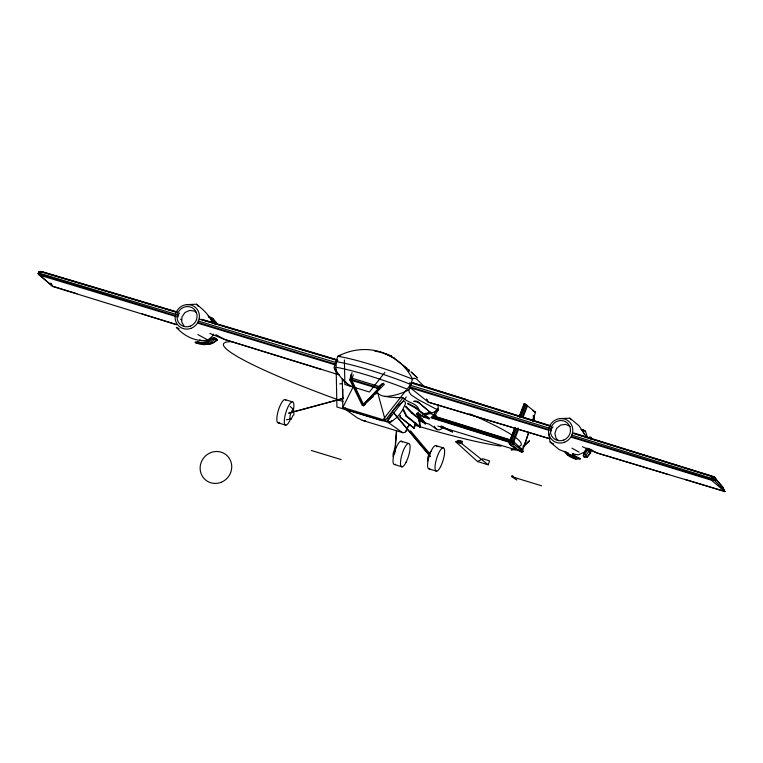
<?xml version="1.0" encoding="UTF-8"?>
<svg xmlns="http://www.w3.org/2000/svg" width="763" height="763" viewBox="0 0 763 763"><rect width="100%" height="100%" fill="white"/><g stroke="black" fill="none" stroke-linecap="round" stroke-linejoin="round"><path stroke-width="1.14" d="M534.291 420.251L534.329 415.873L533.175 415.52M293.889 414.958L293.927 413.069M393.079 456.617L393.145 453.489L394.719 448.825L395.844 447.566M427.623 460.976L427.681 457.838L429.264 453.174L430.942 451.286M434.271 416.808L438.391 409.321L437.867 404.562M417.227 401.348L430.857 412.85L417.227 401.348L414.795 400.918M417.008 413.308L416.96 413.899L423.913 417.132L429.111 418.897L429.369 418.362L415.701 407.452L407.881 403.293M422.597 414.061L424.848 414.118L424.886 413.536L430.895 412.268M394.605 453.909L396.445 430.494M395.024 451.639L396.674 430.561M523.237 451.601L513.098 443.465L510.418 444.705C510.189 444.018 507.166 441.1 509.293 441.252L509.57 441.806C509.264 447.7 518.964 448.406 521.682 452.43L523.237 451.601L522.483 450.065L521.472 450.046L522.226 447.795M522.808 446.136L523.971 446.489L528.778 432.278L522.722 450.141L512.536 440.623L510.313 439.974L508.807 440.652L508.53 441.548L431.686 417.466M217.131 339.964L212.82 343.236L203.912 344.657L202.672 343.55L202.453 342.434L207.555 341.214L211.971 338.305L214.336 337.713L216.177 338.486L217.159 340.012C211.389 344.914 201.69 346.154 195.214 342.282L197.274 341.805L204.532 343.121M177.293 312L41.46 271.437L40.391 271.59L39.38 273.164L39.342 275.09L52.733 286.44L176.549 324.666M179.62 313.107L178.151 314.985L178.084 317.103M336.655 361.061L335.539 364.123L197.884 322.453M549.408 438.63L428.472 402.263L410.389 387.823L410.446 385.267L411.772 383.15L413.212 382.95L550.552 425.754M553.051 426.889L551.401 428.825L551.353 431.076M588.645 448.396L596.723 452.841L724.85 491.563L715.103 480.928L715.78 478.716L713.577 476.56L712.499 476.713L711.526 478.296L711.459 480.213L724.85 491.563L722.914 487.347L713.577 476.56L574.043 433.069M419.135 410.885C418.525 403.56 408.453 403.064 403.894 398.524A53.629 15.718 -51.8 0 1 402.978 397.79M365.315 404.371L363.503 405.782L362.225 405.401L349.874 380.012L351.037 374.452M349.874 380.012L350.589 379.249L351.981 372.573M380.232 386.812L363.598 404.6L350.532 377.752L380.232 386.812L363.56 404.18L362.425 403.837L351.428 381.242L353.269 374.795M425.487 414.69A45.608 43.577 -51.4 0 0 438.124 410.151L418.715 399.888L411.505 395.196A62.852 17.33 -73.1 0 1 410.246 393.756L409.111 391.934L408.911 389.798L412.516 379.135L413.775 378.171L415.406 378.534A62.852 17.33 -73.1 0 1 416.875 379.345L425.067 387.346M516.494 428.396L511.83 440.432L508.807 440.652L510.151 440.079L514.834 427.909M175.938 316.54L39.342 275.09L38.15 273.774L38.675 272.019L40.391 271.59L177.14 312.506M571.592 437.294L711.459 480.213L713.176 479.784L713.691 478.039L712.499 476.713L572.803 433.25M51.092 283.331L52.733 286.44L38.675 274.136L39.333 271.971L41.46 271.437L42.661 272.525M715.103 480.928L714.397 480.366L715.055 478.201L711.526 478.296L571.649 435.082M407.69 427.805L408.033 426.775M591.42 449.874L590.352 453.022L587.043 457.199L584.305 457.275L583.313 455.73L584.057 453.46L587.691 448.339M591.516 450.542L591.735 449.903M722.551 488.425L722.914 487.347L714.282 477.056L573.757 433.289M213.306 334.08L212.648 336.035L207.889 340.021C196.091 342.444 184.131 336.025 176.377 327.413L179.095 328.853M441.233 425.773L440.833 426.965L452.659 432.011L442.273 426.345M488.244 464.801L461.167 443.179L461.653 441.72L459.154 440.957L455.845 441.815L477.466 461.51L488.244 464.801L489.569 460.862L482.807 458.801L477.466 461.51M515.912 448.568L515.511 449.75L511.067 449.846L514.949 448.825M511.706 476.665L512.116 475.483L516.837 480.003L511.706 476.665L541.577 485.783M532.851 420.251L534.329 415.873M532.545 421.138L535.559 412.22L524.849 403.846L524.152 403.808L519.489 415.854M590.743 452.812L586.947 457.199M588.778 448.806L583.313 455.73M590.133 449.912L584.305 457.275M416.093 423.217L414.252 428.081L400.012 417.151L413.67 428.062L415.511 423.198M513.833 441.672L518.411 429.636M522.979 417.599L527.557 405.563M514.31 431.438L515.55 428.196M521.778 411.944L524.686 404.361L524.152 403.808M513.07 441.024L518.087 427.929M522.264 417.027L526.871 405.029M520.728 417.447L525.821 404.314M510.151 440.079L515.015 427.881M519.288 416.894L524.419 403.713M510.762 440.041L515.454 427.976M519.727 417.008L524.849 403.846M436.083 410.456L433.975 414.462L433.87 417.227M407.337 428.768L405.239 432.182L403.102 432.764L362.32 420.365L357.084 417.743L342.835 407.423L342.291 379.24L343.321 380.165A14.011 4.864 -88.3 0 1 343.608 380.489M407.232 429.025L405.725 431.705M512.536 440.623L513.098 443.465L511.658 442.511L509.426 443.341L508.692 440.814M429.111 418.897L415.444 407.986L415.701 407.452M423.913 417.132L424.18 416.598L429.369 418.362M286.354 419.784L291.275 418.925L293.106 415.33M391.352 413.613L388.558 419.64A11.512 3.338 -51.9 0 0 388.481 421.329L389.645 422.282A11.455 3.319 -51.7 0 0 391.257 421.844L396.436 417.752A13.953 4.034 -51.7 0 0 399.698 414.051A13.982 4.092 -51.7 0 0 402.549 410.027L405.344 404.009A11.493 3.367 -51.7 0 0 405.411 402.311L404.237 401.357A11.483 3.367 -51.9 0 0 402.626 401.786L397.447 405.868A13.963 4.092 -51.9 0 0 391.314 413.622M586.861 448.043L583.933 452.316L578.316 454.834L572.374 453.947M418.486 412.354L416.455 414.299M384.924 372.296L369.454 392.01L344.866 384.514L344.39 359.926M406.326 390.055L382.206 420.804L336.912 406.975L336.168 368.643M407.795 388.195L410.713 384.466A57.435 54.879 -51.4 0 0 409.769 382.635M406.259 397.037L386.774 421.872L344.351 408.92M290.15 406.46L293.269 409.264L291.59 411.162L290.016 415.825L289.95 418.954L291.275 418.925M363.503 405.782L384.361 384.323M408.434 425.84L409.454 424.753M410.313 424.629L407.824 426.593M523.971 446.489L529.512 440.756L523.647 445.458M411.562 413.002L412.001 412.602L425.668 423.513L425.229 423.913L411.562 413.002L405.401 406.612M421.929 419.612L422.368 419.202L417.199 413.403L416.76 413.804L425.229 423.913M352.067 380.565L377.046 388.186L382.273 383.465M350.589 379.249L378.658 387.814L383.799 383.169M366.183 402.13L373.164 396.674M216.177 338.486L209.606 343.302L207.555 341.214M214.336 337.713C209.291 342.911 202.061 344.733 195.214 342.282M509.865 440.947L511.134 440.232L511.658 442.511L509.865 440.947L509.293 441.252M509.57 441.806L510.142 441.5M38.675 274.136L38.15 273.774L39.38 273.164L178.151 314.985M406.145 416.216L406.698 416.007L420.365 426.927L419.812 427.127L406.145 416.216L403.15 410.065M416.703 413.708L417.256 413.498L418.324 416.693M419.812 427.127L419.192 421.166L419.745 420.957L419.04 418.83M208.671 317.084L210.683 318.133L214.079 321.948L215.109 321.624L216.539 322.806L216.94 323.951M343.331 398.257L288.624 413.174L343.388 398.496M424.848 414.118L430.857 412.85M564.334 451.372C568.006 456.16 574.119 460.079 580.261 458.821L575.779 456.503L567.825 453.947L566.127 452.039M581.94 430.132L583.581 430.027L585.498 431.171L587.424 437.647L583.228 432.678M397.304 397.618L398.334 397.561M396.798 397.647L395.52 397.695M559.804 418.62L569.866 418.191L578.993 425.764L584.63 434.223M186.697 304.628L196.472 304.227C203.149 309.492 209.653 315.319 212.782 323.436M422.635 413.47L424.886 413.536M416.693 413.594L417.275 413.613M420.337 413.994L416.96 413.899L417.113 413.336L424.18 416.598M413.67 428.062L414.252 428.081M196.005 343.293L199.124 343.407M521.472 450.046L522.483 450.065M365.754 420.976L362.32 420.365M585.517 437.447L586.785 437.581M346.602 409.149L345.381 408.176M587.357 437.428L585.45 437.161M583.581 430.027L580.967 429.636M585.498 431.171L582.751 430.752M204.083 343.712L207.641 344.151M510.18 439.974L510.933 440.06L432.659 415.587M714.397 480.366L571.449 436.512M413.527 401.29L417.189 401.939M204.246 343.855C206.344 345.181 215.71 343.56 210.674 342.244M390.065 355.73L391.715 356.102L385.077 353.641L385.878 354.309M405.22 367.833L406.87 368.205L404.39 366.917M418.935 420.794L429.369 424.257L437.437 429.722M419.488 420.957L420.585 421.233M568.836 453.298L559.222 449.636L550.104 442.063L548.54 432.22M201.613 319.268L337.446 359.831M42.165 271.933L177.016 312.239M337.294 360.165L201.365 319.516M199.257 319.125L337.093 360.355M198.084 320.994L335.768 362.473M549.494 438.677L428.291 402.12L426.488 399.173M668.865 474.681L596.847 452.964L582.427 446.746M684.726 479.307L724.745 491.362M175.795 315.758L38.15 273.774M198.027 323.245L335.71 365.029M534.558 411.915L535.559 412.22M428.339 413.05L436.322 415.482M437.876 426.059L520.738 451.353L521.682 452.43M457.18 441.958L461.167 443.179M284.818 399.526L292.286 401.805M435.568 445.535L443.036 447.805M401.033 441.176L408.501 443.456M278.4 422.912L285.867 425.191M429.159 468.921L436.627 471.191M394.614 464.562L402.082 466.842M311.304 450.475L341.175 459.584M410.217 386.917L548.998 429.607M410.389 387.823L549.15 430.408M410.446 385.267L551.401 428.825M52.628 286.239L77.015 293.774M339.535 374.976L224.913 339.592L209.815 333.441M142.071 313.898L176.644 324.609M321.633 369.521L225.114 339.63L215.91 334.69M550.285 425.983L413.212 382.95M411.772 383.15L550.381 426.269M433.518 416.236L510.533 440.261M431.715 416.56L508.797 440.728M430.79 417.685L508.616 442.063M510.313 439.974L511.134 440.232M575.989 459.269L567.481 454.882L567.825 453.947L572.307 456.264L580.261 458.821M340.727 355.739L339.096 355.377L337.837 356.35L334.232 367.013L334.432 369.139L335.558 370.98M211.971 338.305L217.159 340.012M197.274 341.805L199.353 342.492M402.53 432.631L385.267 420.365L342.835 407.423L353.622 385.916M591.392 439.45L591.039 437.39L589.694 436.884L589.78 438.572M512.297 443.131L513.098 443.465M208.595 316.635L209.663 317.112M208.061 315.968L212.753 318.553L216.539 322.806M210.197 317.351L212.753 318.553L214.126 323.426M416.722 413.479L417.247 413.727M570.266 426.536L565.707 424.362L560.605 425.077L556.57 428.463L554.892 433.422L556.093 438.401L558.316 440.451M199.715 339.84L201.861 340.87M579.031 452.106L571.983 448.148M408.52 370.284L409.464 370.694L408.73 369.921M580.109 458.83C575.97 455.635 569.522 458.258 566.661 453.546M550.104 442.063L553.728 443.942M407.623 403.827L415.444 407.986M207.889 340.021L197.884 334.566M587.376 449.283C589.427 449.455 592.021 455.616 589.16 451.524M393.737 358.105L400.88 363.589M402.387 364.695L405.382 366.869M337.666 373.069L336.826 372.411A62.852 17.339 -73 0 1 335.539 371.037M513.289 445.764L516.084 447.852M517.943 449.254L520.738 451.353M39.371 272L38.675 272.019L39.38 273.164M532.584 410.465L534.396 411.858M524.686 404.361L525.335 404.886M508.807 442.34L511.153 445.363L513.88 444.209L513.461 441.319M180.488 319.153L181.289 319.811M711.526 478.296L713.176 479.784M572.307 456.264L574.138 457.924M411.047 371.886L417.542 378M196.244 312.515L194.765 311.151L189.729 310.398L184.961 312.525L181.985 316.874L181.737 322.062L184.303 326.43M416.712 377.17L411.381 372.201M434.614 416.073L435.53 417.018M405.84 406.212L412.001 412.602M573.232 453.642L575.483 456.76L572.67 453.613M566.413 453.279L565.917 452.717M410.504 430.79L429.989 453.966M393.565 412.506L430.284 456.179M393.374 412.669L430.094 456.35M569.866 418.191L571.172 419.745M196.472 304.227L198.428 306.554M345.095 382.311L344.075 381.004M584.057 453.46L587.043 457.199M50.148 283.149L52.733 286.44M422.368 419.202L425.668 423.513M426.584 399.249L428.472 402.263M213.201 322.854L210.683 318.133C212.829 317.608 215.385 321.681 215.939 324.132M722.189 486.527L724.85 491.563M403.694 409.855L406.698 416.007M378.658 387.814L379.221 388.977M377.046 388.186L377.551 389.216M214.079 321.948L214.87 324.027M293.269 409.264L293.965 411.171M418.124 417.971L419.192 421.166M400.346 415.387L400.585 417.161M399.85 415.969L399.926 416.56M419.745 420.957L420.365 426.927M533.28 416.655L533.699 421.166M591.144 439.154L591.039 437.39M337.933 360.708A57.435 54.879 -51.4 0 0 336.035 361.681L336.121 366.326M395.453 464.247A12.189 3.357 -73 0 1 394.614 451.868A12.189 3.357 -73 0 1 402.215 442.13M279.544 422.368A12.189 3.357 -73 0 1 278.161 411.047A12.189 3.357 -73 0 1 285.858 400.174M290.674 418.877A12.189 3.357 -73 0 1 284.303 422.13A12.189 3.357 -73 0 1 289.95 403.637A12.189 3.357 -73 0 1 293.402 409.96M429.703 468.759A12.189 3.357 -73 0 1 429.416 455.397A12.189 3.357 -73 0 1 436.884 446.841M336.035 361.681A57.435 6.009 18.7 0 1 410.713 384.466M385.153 396.512A57.435 54.879 -51.4 0 0 408.911 389.798A57.435 6.009 18.7 0 0 334.232 367.013A57.435 54.879 -51.4 0 0 349.416 385.611M437.218 408.415A45.608 43.577 -51.4 0 1 438.124 410.151M420.232 415.415A45.608 43.577 -51.4 0 1 418.439 415.52M353.126 385.964A17.272 6.877 -85.7 0 1 349.464 385.401M349.492 385.258A55.422 21.707 -80.9 0 1 345.362 381.471M442.979 427.07A4.597 4.387 -51.4 0 1 434.481 426.24M343.216 379.821A53.629 12.017 86.2 0 1 342.291 379.001M385.191 396.379A17.272 14.03 -52.8 0 1 377.742 393.117M395.558 397.399A55.422 45.189 -60.5 0 1 385.22 396.312M356.826 388.777A17.539 12.761 34.7 0 1 355.768 387.995M374.089 394.051A17.539 12.761 34.7 0 0 375.196 393.927L377.799 393.05L385.267 420.365L402.998 397.761L400.356 397.571A14.011 10.844 -50 0 0 399.593 397.561M398.343 397.513A34.058 25.818 -46.8 0 1 399.612 397.485M343.627 380.336A34.058 11.321 89.2 0 1 344.094 380.89M406.221 368.357A25.026 2.613 18.7 0 1 408.844 371.209M394.175 358.019A23.519 0.496 46.3 0 1 394.442 358.305M374.767 351.19A23.481 10.892 25.8 0 1 393.632 358.181M391.839 420.499A12.189 3.357 -73 0 1 388.005 417.743M346.717 409.149A12.189 3.357 -73 0 1 345.486 408.186M343.026 397.704A13.972 3.195 86.2 0 1 342.959 389.197M469.703 413.804A157.14 16.424 18.7 0 1 517.934 446.698M501.1 446.126A157.14 16.424 18.7 0 1 414.547 425.096M343.016 401.548A157.14 16.424 18.7 0 1 232.725 341.643M339.697 383.903A45.608 43.577 -51.4 0 1 341.671 383.741M462.435 441.472L461.71 443.608L455.845 441.815L458.754 440.346L462.435 441.472M406.116 462.187A12.189 3.357 -73 0 0 408.968 443.541A12.189 3.357 -73 0 0 400.785 459.727A12.189 3.357 -73 0 0 406.116 462.187M440.661 466.536A12.189 3.357 -73 0 0 443.503 447.891A12.189 3.357 -73 0 0 435.33 464.076A12.189 3.357 -73 0 0 440.661 466.536M190.96 328.367A12.485 11.931 -51.4 0 0 195.442 307.413A12.485 11.931 -51.4 0 0 175.395 314.766A12.485 11.931 -51.4 0 0 190.96 328.367M190.111 326.202A10.31 9.852 -51.4 0 0 193.821 308.91A10.31 9.852 -51.4 0 0 177.264 314.976A10.31 9.852 -51.4 0 0 190.111 326.202M564.63 442.225A12.485 11.931 -51.4 0 0 568.626 421.195A12.485 11.931 -51.4 0 0 548.731 429.016A12.485 11.931 -51.4 0 0 564.63 442.225M563.733 440.07A10.31 9.852 -51.4 0 0 567.033 422.712A10.31 9.852 -51.4 0 0 550.619 429.168A10.31 9.852 -51.4 0 0 563.733 440.07M412.516 379.135A57.435 54.879 -51.4 0 0 337.837 356.35A57.435 6.009 18.7 0 1 412.516 379.135M220.917 482.378A16.242 15.527 -51.4 0 0 226.43 455.063A16.242 15.527 -51.4 0 0 200.45 464.934A16.242 15.527 -51.4 0 0 220.917 482.378"/></g></svg>
